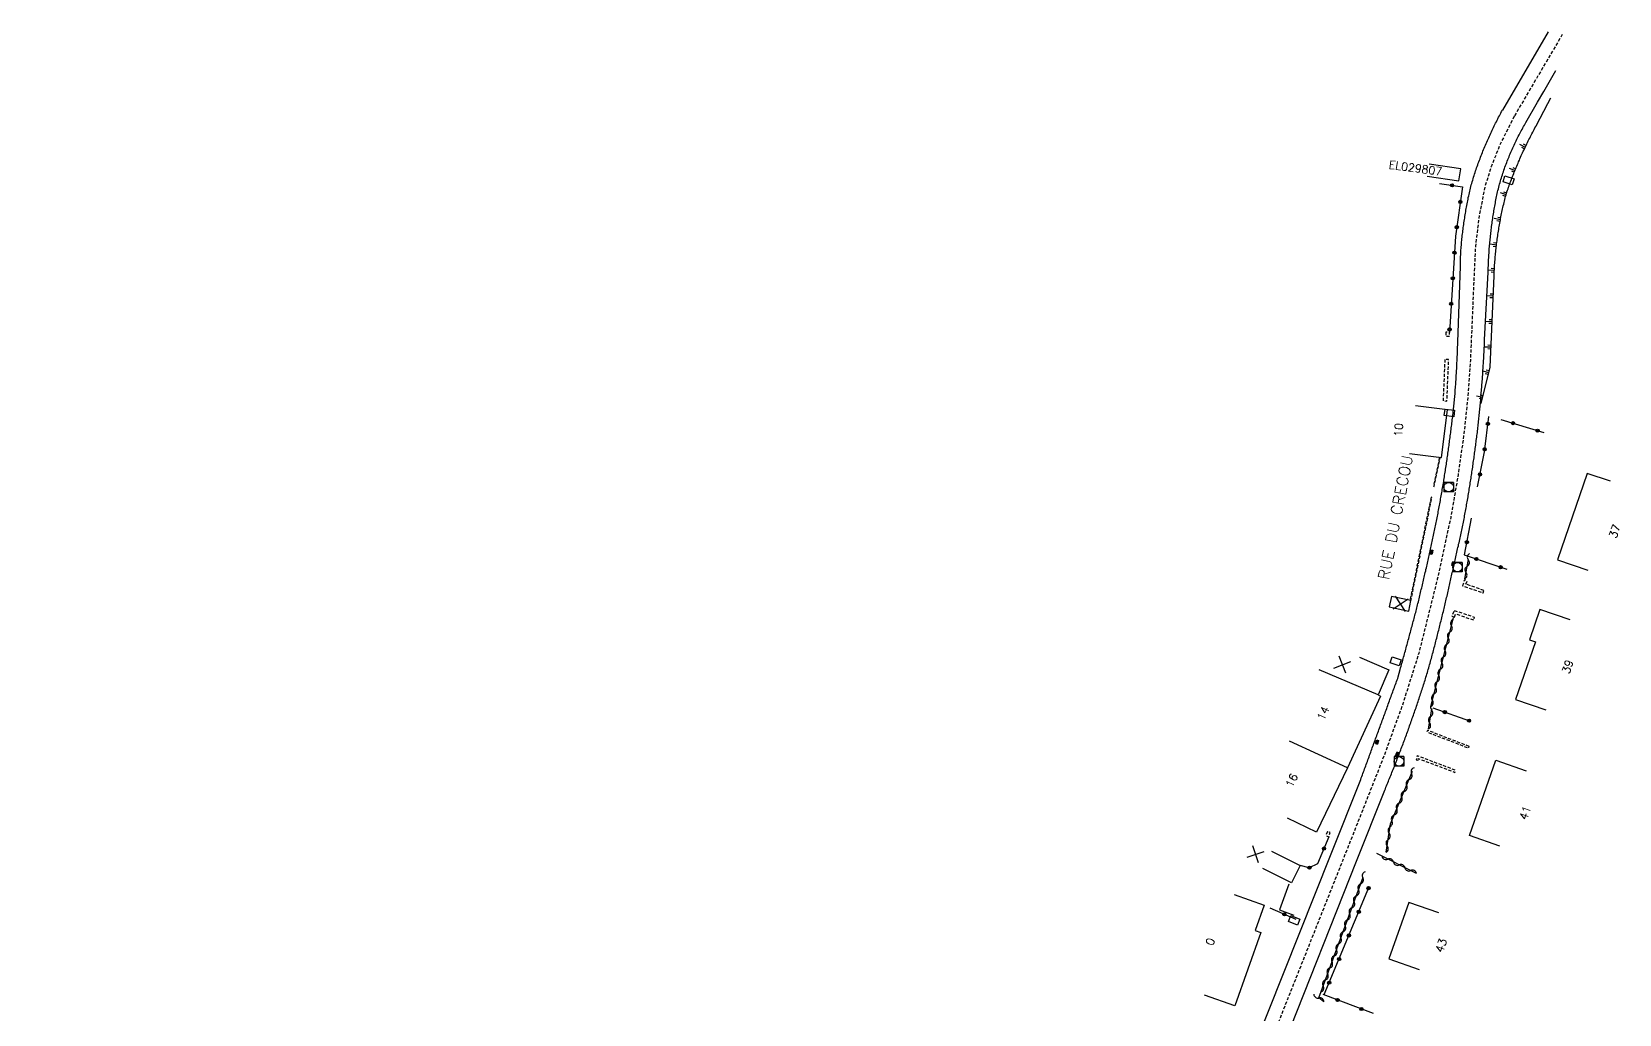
# Model space of a CAD drawing. Header units: millimetres. Extents: x 194000 to 194984, y 155000 to 155959.
# Drawn here: x 194308.5 to 194556.4, y 155580.1 to 155733.6 of the extents above; entities that cross this region are included whole.
import ezdxf
from ezdxf.enums import TextEntityAlignment as Align

# ---------------------------------------------------------------- set-up
doc = ezdxf.new("R2010")
doc.units = ezdxf.units.MM
doc.linetypes.add('DASHED', pattern=[0.75, 0.5, -0.25])
doc.layers.get('0').update_dxf_attribs({"linetype": 'CONTINUOUS'})
for name, color, linetype in [('W0001', 6, 'DASHED'), ('W0008', 7, 'CONTINUOUS'), ('W0100', 7, 'CONTINUOUS'), ('W0112', 1, 'DASHED'), ('W0211', 2, 'CONTINUOUS'), ('W0302', 3, 'CONTINUOUS'), ('W0310', 3, 'CONTINUOUS'), ('W0322', 7, 'CONTINUOUS'), ('W0400', 7, 'CONTINUOUS'), ('W0420', 7, 'CONTINUOUS'), ('W0984', 7, 'CONTINUOUS'), ('W0989', 7, 'CONTINUOUS'), ('W0991', 7, 'CONTINUOUS'), ('W1102', 7, 'CONTINUOUS'), ('W1471', 7, 'CONTINUOUS')]:
    doc.layers.add(name, color=color, linetype=linetype)
doc.styles.get("Standard").update_dxf_attribs({"font": 'romans.shx', "width": 0.85})

# ---------------------------------------------------------------- blocks, each defined once
blk = doc.blocks.new('T420')
for p, q in [((0.75, 0.75), (-0.75, 0.75)), ((-0.75, 0.75), (-0.75, -0.75)), ((0.75, 0.75), (0.75, -0.75)), ((0.75, -0.75), (-0.75, -0.75))]:
    blk.add_line(p, q)
blk.add_ellipse((0, 0), major_axis=(-0.53, 0.53), ratio=1, start_param=3.926991, end_param=10.210176)
blk = doc.blocks.new('T400')
for p, q in [((-0.15, 0.3), (0.15, 0.3)), ((-0.15, -0.25), (-0.15, 0.3)), ((-0.15, 0.15), (0.15, 0.15)), ((-0.15, 0), (0.15, 0)), ((0.15, 0.3), (0.15, -0.25)), ((-0.15, -0.15), (0.15, -0.15)), ((-0.15, -0.25), (-0.15, -0.3)), ((-0.15, -0.3), (0.15, -0.3)), ((0.15, -0.3), (0.15, -0.25))]:
    blk.add_line(p, q)
blk = doc.blocks.new('t322o')
at = {"color": 0, "linetype": 'Continuous'}
for radius in [0.25, 0.15]:
    blk.add_circle((0, 0), radius, dxfattribs=at)
blk = doc.blocks.new('t310o')
at = {"color": 0, "linetype": 'Continuous'}
for centre, start, end in [((-0.5, 0.38), 216.8699, 323.1304), ((0.5, -0.37), 36.8699, 143.1303)]:
    blk.add_arc(centre, 0.625, start, end, dxfattribs=at)
blk = doc.blocks.new('t211o')
at = {"color": 0, "linetype": 'Continuous'}
for p, q in [((-0.29, 0.5), (-0.29, 0)), ((0, 1), (0, 0)), ((0.29, 0.5), (0.29, 0))]:
    blk.add_line(p, q, dxfattribs=at)
blk = doc.blocks.new('t991o')
at = {"color": 0, "linetype": 'Continuous'}
for p, q in [((-1, 1), (1, -1)), ((-1, -1), (1, 1))]:
    blk.add_line(p, q, dxfattribs=at)
blk = doc.blocks.new('T1471')
at = {"color": 0, "linetype": 'Continuous', "flags": 128}
blk.add_lwpolyline([(-0.75, -0.5), (-0.75, 0.5), (0.75, 0.5), (0.75, -0.5), (-0.75, -0.5)], dxfattribs=at)

msp = doc.modelspace()

# ---------------------------------------------------------------- linework, layer by layer
at = {"layer": 'W0001'}
msp.add_lwpolyline([(194547.54, 155733.13), (194540.02, 155720.35)], dxfattribs=at)
at = {"layer": 'W0001', "flags": 128}
msp.add_lwpolyline([(194540.02, 155720.35), (194537.93, 155716.21), (194536.42, 155712.47), (194535.46, 155709.35), (194534.57, 155704.97), (194533.97, 155700.04), (194533.69, 155694.07), (194533.44, 155688.27), (194533.18, 155682.2), (194532.78, 155676.46), (194532.12, 155670.37), (194531.27, 155664.38), (194530.12, 155657.7), (194528.01, 155648.03), (194525.12, 155636.49), (194522.69, 155628.73), (194519.7, 155620.47), (194515.85, 155610.7), (194502.99, 155578.31), (194498.99, 155568.06), (194493.41, 155553.21), (194486.96, 155536.19), (194482.52, 155525.27), (194478.61, 155516.26), (194472.83, 155503.87), (194467.99, 155494.16), (194462, 155483.17), (194450.29, 155461.82), (194444.36, 155450.16), (194437.94, 155437.04), (194429.87, 155420.49), (194423.09, 155406.54), (194414.38, 155388.58), (194407.5, 155374.22), (194400.67, 155359.96), (194395.23, 155347.9), (194391.54, 155339.02), (194387.44, 155328.14), (194382.51, 155314.6), (194377.97, 155302.02), (194365.14, 155266.14), (194347.09, 155215.69), (194339.14, 155193.41), (194333.99, 155178.15), (194330.56, 155166.6), (194328.31, 155158.03), (194326.74, 155149.71), (194324.58, 155133.7), (194321.47, 155110.24), (194315.18, 155063.29), (194313.57, 155051.4), (194311.5, 155037.84), (194308.5, 155020.13), (194322.27, 155027.15), (194328.5, 155031.18), (194354.94, 155048.27), (194395.79, 155075.26), (194411.07, 155085.68), (194417.5, 155089.78), (194423.89, 155093.42)], dxfattribs=at)
at = {"layer": 'W0008'}
for points in [[(194545.31, 155733.56), (194538.19, 155721.3)], [(194544.63, 155724.24), (194546.51, 155727.48)], [(194541.86, 155719.39), (194543.67, 155722.55), (194544.63, 155724.24)]]:
    msp.add_lwpolyline(points, dxfattribs=at)
at = {"layer": 'W0008', "flags": 128}
for points in [[(194499.1, 155574.15), (194511.43, 155605.12), (194516.05, 155616.75), (194516.14, 155616.99), (194516.23, 155617.22), (194516.31, 155617.46), (194516.4, 155617.69), (194516.48, 155617.93), (194516.57, 155618.17), (194516.66, 155618.4), (194516.74, 155618.64), (194516.83, 155618.87), (194516.92, 155619.11), (194517, 155619.35), (194517.09, 155619.58), (194517.17, 155619.82), (194517.26, 155620.05), (194517.35, 155620.29), (194517.43, 155620.53), (194517.52, 155620.76), (194517.61, 155621), (194517.69, 155621.23), (194517.78, 155621.47), (194517.86, 155621.7), (194517.95, 155621.94), (194518.04, 155622.18), (194518.12, 155622.41), (194518.21, 155622.65), (194518.29, 155622.88), (194518.38, 155623.12), (194518.47, 155623.36), (194518.55, 155623.59), (194518.64, 155623.83), (194518.73, 155624.06), (194518.81, 155624.3), (194518.9, 155624.53), (194518.98, 155624.77), (194519.07, 155625.01), (194519.16, 155625.24), (194519.24, 155625.48), (194519.33, 155625.71), (194519.42, 155625.95), (194519.5, 155626.19), (194519.59, 155626.42), (194519.67, 155626.66), (194519.76, 155626.89), (194519.85, 155627.13), (194519.93, 155627.36), (194520.02, 155627.6), (194520.11, 155627.84), (194520.19, 155628.07), (194520.28, 155628.31), (194520.36, 155628.54), (194520.45, 155628.78), (194520.54, 155629.02), (194520.62, 155629.25), (194520.71, 155629.49), (194520.79, 155629.72), (194520.88, 155629.96), (194520.97, 155630.19), (194521.05, 155630.43), (194521.14, 155630.67), (194521.23, 155630.9), (194521.31, 155631.14), (194521.4, 155631.37), (194521.48, 155631.61), (194521.57, 155631.85), (194521.66, 155632.08), (194521.74, 155632.32), (194521.83, 155632.55), (194521.92, 155632.79), (194521.92, 155632.79), (194521.92, 155632.79), (194521.92, 155632.79), (194522.22, 155633.95), (194522.29, 155634.19), (194522.35, 155634.43), (194522.42, 155634.67), (194522.49, 155634.91), (194522.56, 155635.15), (194522.63, 155635.4), (194522.69, 155635.64), (194522.76, 155635.88), (194522.83, 155636.12), (194522.89, 155636.36), (194522.96, 155636.61), (194523.03, 155636.85), (194523.09, 155637.09), (194523.16, 155637.33), (194523.22, 155637.58), (194523.29, 155637.82), (194523.36, 155638.06), (194523.42, 155638.3), (194523.49, 155638.54), (194523.55, 155638.79), (194523.62, 155639.03), (194523.68, 155639.27), (194523.75, 155639.51), (194523.81, 155639.76), (194523.88, 155640), (194523.94, 155640.24), (194524.01, 155640.48), (194524.07, 155640.73), (194524.14, 155640.97), (194524.21, 155641.21), (194524.27, 155641.45), (194524.33, 155641.68), (194524.39, 155641.92), (194524.46, 155642.15), (194524.52, 155642.38), (194524.58, 155642.62), (194524.64, 155642.86), (194524.7, 155643.09), (194524.76, 155643.33), (194524.82, 155643.56), (194524.88, 155643.8), (194524.94, 155644.03), (194525, 155644.27), (194525.06, 155644.51), (194525.11, 155644.75), (194525.17, 155644.99), (194525.23, 155645.23), (194525.29, 155645.47), (194525.35, 155645.72), (194525.41, 155645.96), (194525.46, 155646.2), (194525.52, 155646.44), (194525.58, 155646.68), (194525.64, 155646.92), (194525.69, 155647.16), (194525.75, 155647.4), (194525.81, 155647.65), (194525.86, 155647.89), (194525.92, 155648.13), (194525.98, 155648.37), (194526.03, 155648.61), (194526.09, 155648.85), (194526.14, 155649.1), (194526.2, 155649.34), (194526.25, 155649.58), (194526.31, 155649.82), (194526.36, 155650.06), (194526.42, 155650.3), (194526.47, 155650.55), (194526.53, 155650.79), (194526.58, 155651.03), (194526.64, 155651.27), (194526.69, 155651.52), (194526.74, 155651.76), (194526.8, 155652), (194526.85, 155652.24), (194526.9, 155652.48), (194526.95, 155652.73), (194527.01, 155652.97), (194527.06, 155653.21), (194527.11, 155653.46), (194527.16, 155653.7), (194527.22, 155653.95), (194527.27, 155654.19), (194527.32, 155654.44), (194527.37, 155654.68), (194527.42, 155654.93), (194527.48, 155655.17), (194527.53, 155655.42), (194527.58, 155655.66), (194527.63, 155655.91), (194527.68, 155656.15), (194527.73, 155656.4), (194527.78, 155656.64), (194527.83, 155656.89), (194527.88, 155657.13), (194527.93, 155657.38), (194527.98, 155657.62), (194528.03, 155657.87), (194528.08, 155658.11), (194528.13, 155658.36), (194528.17, 155658.6), (194528.22, 155658.85), (194528.27, 155659.1), (194528.32, 155659.34), (194528.36, 155659.59), (194528.41, 155659.83), (194528.45, 155660.08), (194528.5, 155660.33), (194528.54, 155660.57), (194528.59, 155660.82), (194528.63, 155661.06), (194528.68, 155661.31), (194528.72, 155661.56), (194528.76, 155661.8), (194528.8, 155662.05), (194528.85, 155662.3), (194528.89, 155662.54), (194528.93, 155662.79), (194528.97, 155663.03), (194529.01, 155663.28), (194529.05, 155663.53), (194529.09, 155663.77), (194529.13, 155664.02), (194529.16, 155664.27), (194529.2, 155664.51), (194529.24, 155664.76), (194529.28, 155665), (194529.32, 155665.25), (194529.35, 155665.5), (194529.39, 155665.74), (194529.43, 155665.99), (194529.46, 155666.24), (194529.5, 155666.48), (194529.53, 155666.73), (194529.57, 155666.98), (194529.61, 155667.22), (194529.64, 155667.47), (194529.68, 155667.72), (194529.71, 155667.97), (194529.74, 155668.21), (194529.78, 155668.46), (194529.81, 155668.71), (194529.85, 155668.95), (194529.88, 155669.2), (194529.91, 155669.45), (194529.94, 155669.7), (194529.98, 155669.94), (194530.01, 155670.19), (194530.04, 155670.44), (194530.07, 155670.68), (194530.11, 155670.93), (194530.14, 155671.18), (194530.17, 155671.43), (194530.2, 155671.67), (194530.23, 155671.92), (194530.27, 155672.17), (194530.3, 155672.42), (194530.33, 155672.67), (194530.36, 155672.92), (194530.39, 155673.17), (194530.42, 155673.42), (194530.45, 155673.68), (194530.48, 155673.93), (194530.51, 155674.18), (194530.54, 155674.43), (194530.56, 155674.68), (194530.59, 155674.94), (194530.62, 155675.19), (194530.64, 155675.44), (194530.67, 155675.69), (194530.69, 155675.95), (194530.71, 155676.2), (194530.74, 155676.45), (194530.76, 155676.7), (194530.78, 155676.95), (194530.8, 155677.2), (194530.82, 155677.44), (194530.83, 155677.69), (194530.85, 155677.93), (194530.87, 155678.18), (194530.89, 155678.42), (194530.9, 155678.67), (194530.92, 155678.92), (194530.94, 155679.16), (194530.95, 155679.41), (194530.97, 155679.65), (194530.98, 155679.9), (194531, 155680.15), (194531.01, 155680.39), (194531.03, 155680.64), (194531.04, 155680.89), (194531.05, 155681.13), (194531.07, 155681.38), (194531.08, 155681.62), (194531.09, 155681.87), (194531.1, 155682.12), (194531.12, 155682.36), (194531.13, 155682.61), (194531.14, 155682.85), (194531.15, 155683.1), (194531.16, 155683.35), (194531.17, 155683.59), (194531.18, 155683.84), (194531.18, 155684.09), (194531.19, 155684.33), (194531.2, 155684.58), (194531.21, 155684.83), (194531.22, 155685.07), (194531.62, 155696.96), (194531.62, 155697.21), (194531.63, 155697.46), (194531.63, 155697.71), (194531.64, 155697.96), (194531.65, 155698.22), (194531.66, 155698.47), (194531.67, 155698.72), (194531.68, 155698.97), (194531.69, 155699.22), (194531.71, 155699.47), (194531.73, 155699.72), (194531.75, 155699.97), (194531.77, 155700.22), (194531.79, 155700.47), (194531.81, 155700.72), (194531.84, 155700.97), (194531.87, 155701.22), (194531.89, 155701.47), (194531.92, 155701.72), (194531.95, 155701.97), (194531.98, 155702.22), (194532.02, 155702.47), (194532.05, 155702.72), (194532.08, 155702.96), (194532.11, 155703.21), (194532.15, 155703.46), (194532.18, 155703.71), (194532.22, 155703.96), (194532.25, 155704.21), (194532.29, 155704.45), (194532.33, 155704.7), (194532.37, 155704.95), (194532.4, 155705.2), (194532.45, 155705.44), (194532.49, 155705.69), (194532.53, 155705.94), (194532.57, 155706.18), (194532.62, 155706.43), (194532.67, 155706.68), (194532.71, 155706.92), (194532.76, 155707.17), (194532.81, 155707.41), (194532.86, 155707.66), (194532.92, 155707.9), (194532.97, 155708.15), (194533.03, 155708.39), (194533.08, 155708.64), (194533.14, 155708.88), (194533.2, 155709.13), (194533.27, 155709.37), (194533.33, 155709.62), (194533.4, 155709.86), (194533.47, 155710.11), (194533.54, 155710.35), (194533.61, 155710.6), (194533.68, 155710.84), (194533.76, 155711.09), (194533.84, 155711.33), (194533.91, 155711.57), (194534, 155711.81), (194534.08, 155712.05), (194534.16, 155712.29), (194534.25, 155712.53), (194534.33, 155712.77), (194534.42, 155713.01), (194534.51, 155713.25), (194534.6, 155713.49), (194534.69, 155713.73), (194534.78, 155713.97), (194534.87, 155714.2), (194534.96, 155714.44), (194535.06, 155714.68), (194535.15, 155714.92), (194535.25, 155715.15), (194535.35, 155715.39), (194535.44, 155715.62), (194535.54, 155715.85), (194535.64, 155716.09), (194535.74, 155716.32), (194535.84, 155716.55), (194535.94, 155716.78), (194536.04, 155717.01), (194536.15, 155717.24), (194536.25, 155717.47), (194536.36, 155717.7), (194536.47, 155717.93), (194536.57, 155718.16), (194536.68, 155718.38), (194536.79, 155718.61), (194536.9, 155718.84), (194537.01, 155719.06), (194537.13, 155719.29), (194537.24, 155719.51), (194537.35, 155719.74), (194537.47, 155719.96), (194537.59, 155720.19), (194537.71, 155720.41), (194537.82, 155720.63), (194537.94, 155720.85), (194538.06, 155721.08), (194538.19, 155721.3)], [(194504.09, 155575.47), (194515.39, 155604), (194519.8, 155615.08), (194519.9, 155615.31), (194519.99, 155615.54), (194520.09, 155615.77), (194520.19, 155616), (194520.28, 155616.24), (194520.38, 155616.47), (194520.47, 155616.7), (194520.57, 155616.93), (194520.66, 155617.17), (194520.75, 155617.4), (194520.85, 155617.63), (194520.94, 155617.86), (194521.03, 155618.1), (194521.13, 155618.33), (194521.22, 155618.56), (194521.31, 155618.8), (194521.4, 155619.03), (194521.49, 155619.26), (194521.59, 155619.5), (194521.68, 155619.73), (194521.77, 155619.96), (194521.86, 155620.2), (194521.95, 155620.43), (194522.04, 155620.67), (194522.13, 155620.9), (194522.22, 155621.13), (194522.31, 155621.37), (194522.39, 155621.6), (194522.48, 155621.84), (194522.57, 155622.07), (194522.66, 155622.31), (194522.75, 155622.54), (194522.83, 155622.78), (194522.92, 155623.01), (194523.01, 155623.25), (194523.09, 155623.48), (194523.18, 155623.72), (194523.27, 155623.95), (194523.35, 155624.19), (194523.44, 155624.42), (194523.52, 155624.66), (194523.61, 155624.9), (194523.69, 155625.13), (194523.78, 155625.37), (194523.86, 155625.6), (194523.95, 155625.84), (194524.03, 155626.08), (194524.11, 155626.31), (194524.19, 155626.55), (194524.28, 155626.79), (194524.36, 155627.02), (194524.44, 155627.26), (194524.52, 155627.5), (194524.61, 155627.73), (194524.69, 155627.97), (194524.77, 155628.21), (194524.85, 155628.45), (194524.93, 155628.68), (194525.01, 155628.92), (194525.09, 155629.16), (194525.17, 155629.4), (194525.25, 155629.64), (194525.33, 155629.87), (194525.41, 155630.11), (194525.48, 155630.35), (194525.56, 155630.59), (194525.64, 155630.83), (194525.72, 155631.06), (194525.79, 155631.3), (194525.87, 155631.54), (194525.95, 155631.78), (194526.03, 155632.02), (194526.1, 155632.26), (194526.18, 155632.5), (194526.25, 155632.74), (194526.33, 155632.99), (194526.4, 155633.23), (194526.47, 155633.47), (194526.54, 155633.71), (194526.61, 155633.96), (194526.68, 155634.2), (194526.75, 155634.44), (194526.82, 155634.69), (194526.89, 155634.93), (194526.96, 155635.17), (194527.03, 155635.42), (194527.09, 155635.66), (194527.16, 155635.9), (194527.22, 155636.15), (194527.29, 155636.39), (194527.35, 155636.64), (194527.42, 155636.88), (194527.48, 155637.13), (194527.55, 155637.37), (194527.61, 155637.62), (194527.67, 155637.86), (194527.73, 155638.1), (194527.8, 155638.35), (194527.86, 155638.59), (194527.92, 155638.84), (194527.98, 155639.08), (194528.05, 155639.33), (194528.11, 155639.58), (194528.17, 155639.82), (194528.23, 155640.07), (194528.29, 155640.31), (194528.36, 155640.56), (194528.42, 155640.8), (194528.48, 155641.04), (194528.54, 155641.28), (194528.6, 155641.53), (194528.66, 155641.77), (194528.72, 155642.01), (194528.78, 155642.25), (194528.84, 155642.5), (194528.9, 155642.74), (194528.96, 155642.98), (194529.01, 155643.23), (194529.07, 155643.47), (194529.13, 155643.71), (194529.19, 155643.95), (194529.25, 155644.2), (194529.3, 155644.44), (194529.36, 155644.68), (194529.42, 155644.93), (194529.47, 155645.17), (194529.53, 155645.41), (194529.59, 155645.66), (194529.64, 155645.9), (194529.7, 155646.15), (194529.76, 155646.39), (194529.81, 155646.63), (194529.87, 155646.88), (194529.92, 155647.12), (194529.98, 155647.36), (194530.03, 155647.61), (194530.09, 155647.85), (194530.14, 155648.1), (194530.2, 155648.34), (194530.25, 155648.58), (194530.31, 155648.83), (194530.36, 155649.07), (194530.42, 155649.31), (194530.47, 155649.56), (194530.53, 155649.8), (194530.58, 155650.05), (194530.64, 155650.29), (194530.69, 155650.53), (194530.75, 155650.78), (194530.8, 155651.03), (194530.86, 155651.27), (194530.91, 155651.52), (194530.97, 155651.77), (194531.02, 155652.01), (194531.08, 155652.26), (194531.13, 155652.51), (194531.19, 155652.76), (194531.24, 155653), (194531.3, 155653.25), (194531.35, 155653.5), (194531.41, 155653.74), (194531.46, 155653.99), (194531.52, 155654.24), (194531.57, 155654.48), (194531.62, 155654.73), (194531.68, 155654.98), (194531.73, 155655.23), (194531.78, 155655.47), (194531.83, 155655.72), (194531.89, 155655.97), (194531.94, 155656.22), (194531.99, 155656.46), (194532.04, 155656.71), (194532.09, 155656.96), (194532.14, 155657.21), (194532.19, 155657.46), (194532.24, 155657.7), (194532.28, 155657.95), (194532.33, 155658.2), (194532.38, 155658.45), (194532.42, 155658.69), (194532.47, 155658.94), (194532.51, 155659.18), (194532.55, 155659.42), (194532.6, 155659.67), (194532.64, 155659.91), (194532.68, 155660.15), (194532.72, 155660.4), (194532.77, 155660.64), (194532.81, 155660.89), (194532.85, 155661.13), (194532.89, 155661.37), (194532.93, 155661.62), (194532.97, 155661.86), (194533.01, 155662.11), (194533.05, 155662.35), (194533.09, 155662.59), (194533.13, 155662.84), (194533.17, 155663.08), (194533.21, 155663.33), (194533.24, 155663.57), (194533.28, 155663.82), (194533.32, 155664.06), (194533.36, 155664.31), (194533.39, 155664.55), (194533.43, 155664.79), (194533.47, 155665.04), (194533.5, 155665.28), (194533.54, 155665.53), (194533.57, 155665.77), (194533.61, 155666.02), (194533.64, 155666.26), (194533.68, 155666.51), (194533.71, 155666.75), (194533.75, 155667), (194533.78, 155667.24), (194533.82, 155667.49), (194533.85, 155667.73), (194533.88, 155667.98), (194533.92, 155668.22), (194533.95, 155668.47), (194533.98, 155668.72), (194534.02, 155668.97), (194534.05, 155669.22), (194534.08, 155669.47), (194534.11, 155669.72), (194534.15, 155669.97), (194534.18, 155670.22), (194534.21, 155670.47), (194534.24, 155670.72), (194534.27, 155670.97), (194534.3, 155671.22), (194534.33, 155671.47), (194534.36, 155671.72), (194534.38, 155671.97), (194534.41, 155672.23), (194534.44, 155672.48), (194534.47, 155672.73), (194534.49, 155672.98), (194534.52, 155673.23), (194534.55, 155673.48), (194534.57, 155673.73), (194534.6, 155673.98), (194534.62, 155674.23), (194534.65, 155674.48), (194534.67, 155674.73), (194534.7, 155674.98), (194534.72, 155675.23), (194534.74, 155675.48), (194534.77, 155675.73), (194534.79, 155675.98), (194534.81, 155676.23), (194534.83, 155676.48), (194534.85, 155676.73), (194534.87, 155676.98), (194534.89, 155677.22), (194534.91, 155677.47), (194534.93, 155677.72), (194534.95, 155677.97), (194534.97, 155678.22), (194534.99, 155678.47), (194535.01, 155678.72), (194535.03, 155678.96), (194535.05, 155679.21), (194535.07, 155679.46), (194535.08, 155679.71), (194535.1, 155679.96), (194535.12, 155680.21), (194535.14, 155680.46), (194535.15, 155680.71), (194535.17, 155680.95), (194535.18, 155681.2), (194535.2, 155681.45), (194535.22, 155681.7), (194535.23, 155681.95), (194535.25, 155682.2), (194535.26, 155682.45), (194535.28, 155682.7), (194535.29, 155682.95), (194535.3, 155683.2), (194535.32, 155683.44), (194535.33, 155683.69), (194535.34, 155683.94), (194535.36, 155684.19), (194535.37, 155684.44), (194535.38, 155684.69), (194535.39, 155684.94), (194535.4, 155685.19), (194535.41, 155685.44), (194535.96, 155695.99), (194535.96, 155696.24), (194535.97, 155696.49), (194535.98, 155696.73), (194535.99, 155696.98), (194536, 155697.23), (194536.01, 155697.48), (194536.02, 155697.73), (194536.03, 155697.97), (194536.04, 155698.22), (194536.06, 155698.47), (194536.07, 155698.71), (194536.09, 155698.96), (194536.11, 155699.21), (194536.12, 155699.46), (194536.14, 155699.7), (194536.16, 155699.95), (194536.18, 155700.2), (194536.2, 155700.44), (194536.23, 155700.69), (194536.25, 155700.93), (194536.27, 155701.18), (194536.3, 155701.43), (194536.32, 155701.67), (194536.35, 155701.92), (194536.38, 155702.16), (194536.41, 155702.41), (194536.44, 155702.66), (194536.47, 155702.9), (194536.5, 155703.15), (194536.53, 155703.39), (194536.56, 155703.64), (194536.6, 155703.88), (194536.63, 155704.13), (194536.67, 155704.37), (194536.71, 155704.62), (194536.74, 155704.86), (194536.78, 155705.11), (194536.82, 155705.35), (194536.86, 155705.6), (194536.9, 155705.84), (194536.95, 155706.08), (194536.99, 155706.33), (194537.03, 155706.57), (194537.08, 155706.82), (194537.13, 155707.06), (194537.17, 155707.3), (194537.22, 155707.55), (194537.27, 155707.8), (194537.33, 155708.05), (194537.38, 155708.29), (194537.44, 155708.54), (194537.49, 155708.78), (194537.55, 155709.03), (194537.62, 155709.27), (194537.68, 155709.52), (194537.75, 155709.76), (194537.81, 155710), (194537.88, 155710.25), (194537.95, 155710.49), (194538.03, 155710.73), (194538.1, 155710.97), (194538.18, 155711.21), (194538.25, 155711.45), (194538.33, 155711.69), (194538.42, 155711.93), (194538.5, 155712.17), (194538.58, 155712.4), (194538.67, 155712.64), (194538.76, 155712.88), (194538.85, 155713.11), (194538.94, 155713.35), (194539.03, 155713.58), (194539.12, 155713.81), (194539.22, 155714.04), (194539.31, 155714.27), (194539.41, 155714.5), (194539.51, 155714.73), (194539.61, 155714.96), (194539.71, 155715.18), (194539.81, 155715.41), (194539.91, 155715.64), (194540.02, 155715.86), (194540.12, 155716.09), (194540.23, 155716.31), (194540.34, 155716.54), (194540.45, 155716.76), (194540.56, 155716.98), (194540.67, 155717.21), (194540.78, 155717.43), (194540.9, 155717.65), (194541.01, 155717.87), (194541.13, 155718.09), (194541.25, 155718.31), (194541.37, 155718.53), (194541.49, 155718.74), (194541.61, 155718.96), (194541.74, 155719.18), (194541.86, 155719.39)]]:
    msp.add_lwpolyline(points, dxfattribs=at)
at = {"layer": 'W0100', "flags": 128}
for points in [[(194526.45, 155711.02), (194531.39, 155710.26), (194531.68, 155712.13), (194526.74, 155712.89)], [(194523.69, 155667.69), (194528.66, 155667.07), (194529.59, 155674.52), (194524.63, 155675.14)], [(194555.08, 155663.34), (194551.43, 155664.57), (194546.77, 155651.08), (194551.5, 155649.45)], [(194548.76, 155641.69), (194544.03, 155643.31), (194542.41, 155638.58), (194543.37, 155638.25), (194540.24, 155629.26), (194544.96, 155627.62)], [(194515.86, 155635.86), (194520.46, 155633.9), (194518.78, 155629.96), (194519.13, 155629.79), (194514.01, 155618.58), (194509.13, 155608.52), (194504.63, 155610.7)], [(194537.76, 155606.33), (194533.05, 155607.99), (194537.18, 155619.75), (194541.9, 155618.09)], [(194502.11, 155605.54), (194506.6, 155603.33), (194505.26, 155600.62), (194500.78, 155602.83)], [(194496.28, 155598.81), (194500.99, 155597.14), (194499.57, 155593.17), (194500.44, 155592.86), (194496.37, 155581.4), (194491.66, 155583.08)], [(194528.28, 155595.9), (194523.56, 155597.56), (194520.47, 155588.72), (194525.19, 155587.07)]]:
    msp.add_lwpolyline(points, dxfattribs=at)
msp.add_lwpolyline([(194523.55, 155643.05), (194523.89, 155644.69), (194520.85, 155645.32), (194520.5, 155643.72)], close=True, dxfattribs=at)
at = {"layer": 'W0112', "flags": 128}
for points in [[(194529.33, 155686.64), (194529.36, 155685.98), (194529.94, 155686.01), (194529.91, 155686.67)], [(194529.19, 155682.38), (194528.92, 155675.89), (194529.52, 155675.87), (194529.79, 155682.36)], [(194528.33, 155667.03), (194527.42, 155662.55), (194527.54, 155662.53), (194528.45, 155667)], [(194527.04, 155660.85), (194523.75, 155644.72), (194523.89, 155644.69), (194527.18, 155660.82)], [(194535.3, 155646.29), (194532.48, 155647.27), (194532.67, 155647.8), (194532.28, 155647.93), (194531.96, 155647.02), (194535.16, 155645.9)], [(194530.69, 155642.1), (194530.88, 155642.62), (194533.71, 155641.67), (194533.84, 155642.07), (194530.63, 155643.14), (194530.3, 155642.25)], [(194533, 155621.91), (194526.49, 155624.42), (194526.39, 155624.18), (194532.91, 155621.67)], [(194525.01, 155619.73), (194525.1, 155620.01), (194530.76, 155617.87), (194530.88, 155618.19), (194524.89, 155620.45), (194524.69, 155619.83)], [(194510.85, 155608.61), (194510.62, 155607.98), (194511.07, 155607.81), (194511.3, 155608.45)]]:
    msp.add_lwpolyline(points, close=True, dxfattribs=at)
at = {"layer": 'W0211'}
msp.add_lwpolyline([(194543.45, 155718.87), (194545.26, 155722.37), (194545.75, 155723.24)], dxfattribs=at)
at = {"layer": 'W0211', "flags": 128}
msp.add_lwpolyline([(194534.87, 155675.49), (194536.27, 155681.14), (194536.88, 155695.41), (194536.89, 155695.66), (194536.9, 155695.91), (194536.91, 155696.17), (194536.93, 155696.42), (194536.94, 155696.67), (194536.95, 155696.92), (194536.97, 155697.17), (194536.99, 155697.42), (194537.01, 155697.67), (194537.03, 155697.92), (194537.05, 155698.18), (194537.07, 155698.43), (194537.09, 155698.68), (194537.11, 155698.93), (194537.14, 155699.18), (194537.16, 155699.43), (194537.19, 155699.68), (194537.22, 155699.93), (194537.25, 155700.18), (194537.28, 155700.43), (194537.31, 155700.68), (194537.34, 155700.92), (194537.38, 155701.17), (194537.41, 155701.42), (194537.45, 155701.67), (194537.48, 155701.92), (194537.52, 155702.17), (194537.56, 155702.42), (194537.6, 155702.66), (194537.64, 155702.91), (194537.68, 155703.16), (194537.72, 155703.41), (194537.77, 155703.66), (194537.81, 155703.9), (194537.86, 155704.15), (194537.9, 155704.4), (194537.95, 155704.64), (194538, 155704.89), (194538.05, 155705.14), (194538.1, 155705.38), (194538.16, 155705.63), (194538.21, 155705.88), (194538.26, 155706.12), (194538.32, 155706.37), (194538.38, 155706.61), (194538.44, 155706.86), (194538.49, 155707.11), (194538.55, 155707.35), (194538.62, 155707.59), (194538.69, 155707.84), (194538.76, 155708.08), (194538.83, 155708.32), (194538.9, 155708.56), (194538.98, 155708.8), (194539.06, 155709.04), (194539.14, 155709.28), (194539.22, 155709.51), (194539.31, 155709.75), (194539.4, 155709.99), (194539.49, 155710.22), (194539.58, 155710.46), (194539.67, 155710.69), (194539.76, 155710.93), (194539.85, 155711.16), (194539.95, 155711.39), (194540.04, 155711.63), (194540.14, 155711.86), (194540.23, 155712.09), (194540.33, 155712.33), (194540.43, 155712.56), (194540.52, 155712.8), (194540.62, 155713.03), (194540.72, 155713.26), (194540.83, 155713.5), (194540.93, 155713.73), (194541.03, 155713.96), (194541.13, 155714.2), (194541.24, 155714.43), (194541.34, 155714.66), (194541.45, 155714.89), (194541.56, 155715.12), (194541.67, 155715.35), (194541.78, 155715.58), (194541.89, 155715.81), (194542, 155716.04), (194542.11, 155716.27), (194542.22, 155716.5), (194542.33, 155716.72), (194542.45, 155716.95), (194542.56, 155717.18), (194542.68, 155717.4), (194542.79, 155717.63), (194542.91, 155717.86), (194543.03, 155718.08), (194543.15, 155718.31), (194543.27, 155718.53), (194543.39, 155718.75), (194543.51, 155718.98)], dxfattribs=at)
at = {"layer": 'W0302', "flags": 128}
msp.add_lwpolyline([(194504.84, 155600.38), (194503.38, 155596.37), (194505.61, 155595.57)], dxfattribs=at)
at = {"layer": 'W0310', "flags": 128}
for points in [[(194532.32, 155648.1), (194532.88, 155651.14)], [(194527.02, 155628.17), (194530.55, 155642.02)], [(194526.64, 155624.64), (194527.17, 155627.8)], [(194520.04, 155605.38), (194520.73, 155609.83), (194524.15, 155618.04)], [(194524.75, 155602.07), (194518.56, 155605.17)], [(194510.32, 155582.01), (194509.52, 155582.63), (194516.44, 155601.51)]]:
    msp.add_lwpolyline(points, dxfattribs=at)
at = {"layer": 'W0322', "flags": 128}
for points in [[(194528.34, 155709.87), (194531.94, 155709.31), (194530.85, 155701.63), (194529.9, 155686.57)], [(194534.29, 155662.45), (194535.37, 155667.93), (194536.06, 155673.45)], [(194537.92, 155672.99), (194544.63, 155670.96)], [(194532.25, 155651.87), (194533.37, 155657.55)], [(194532.22, 155651.84), (194538.85, 155649.59)], [(194527.31, 155627.95), (194533.22, 155625.85)], [(194511.07, 155607.81), (194509.33, 155603.57), (194508.01, 155602.97), (194506.6, 155603.34)], [(194510.37, 155583.17), (194517.32, 155599.87)], [(194505.97, 155594.89), (194501.91, 155596.66)], [(194518.05, 155580.19), (194510.17, 155583.17)]]:
    msp.add_lwpolyline(points, dxfattribs=at)
at = {"layer": 'W1102', "flags": 128}
for points in [[(194518.78, 155629.96), (194509.59, 155633.89)], [(194514.01, 155618.58), (194504.91, 155622.73)]]:
    msp.add_lwpolyline(points, dxfattribs=at)

# ---------------------------------------------------------------- block references
at = {"layer": 'W0211'}
for p, rotation in [((194541.76, 155715.55), 64.63225127629431), ((194540.15, 155711.89), 67.62807392311097), ((194538.77, 155708.14), 73.2948095143885), ((194537.88, 155704.24), 79.19949008784991), ((194537.26, 155700.29), 83.1270258482988), ((194536.92, 155696.31), 87.045363775834), ((194536.75, 155692.31), 87.55609788199243), ((194536.58, 155688.31), 87.55609788199243), ((194536.41, 155684.32), 87.55609788199243), ((194536.07, 155680.34), 76.06004555683819), ((194535.11, 155676.46), 76.06004555683819)]:
    msp.add_blockref('t211o', p, dxfattribs=dict(at, rotation=rotation))
at = {"layer": 'W0310'}
for p, rotation in [((194532.87, 155651.05), 79.4659993944087), ((194532.5, 155649.08), 79.4659993944087), ((194529.73, 155638.83), 75.69965383867566), ((194530.23, 155640.77), 75.69965383867566), ((194529.24, 155636.89), 75.69965383867566), ((194528.75, 155634.95), 75.69965383867566), ((194528.25, 155633.01), 75.69965383867566), ((194527.26, 155629.14), 75.69965383867566), ((194527.76, 155631.08), 75.69965383867566), ((194527.14, 155627.6), 80.49635671083875), ((194526.81, 155625.62), 80.49635671083875), ((194524, 155617.67), 67.31699815247138), ((194522.46, 155613.98), 67.31699815247138), ((194523.23, 155615.82), 67.31699815247138), ((194521.69, 155612.13), 67.31699815247138), ((194520.92, 155610.29), 67.31699815247138), ((194520.19, 155606.37), 81.21351700804077), ((194520.5, 155608.34), 81.21351700804077), ((194520.28, 155604.31), 153.455774214627), ((194522.07, 155603.41), 153.455774214627), ((194523.86, 155602.52), 153.455774214627), ((194515.71, 155599.52), 69.87485815408614), ((194516.39, 155601.4), 69.87485815408614), ((194515.02, 155597.64), 69.87485815408614), ((194514.33, 155595.76), 69.87485815408614), ((194512.95, 155592.01), 69.87485815408614), ((194513.64, 155593.89), 69.87485815408614), ((194512.27, 155590.13), 69.87485815408614), ((194511.58, 155588.25), 69.87485815408614), ((194510.2, 155584.5), 69.87485815408614), ((194510.89, 155586.37), 69.87485815408614), ((194509.53, 155582.62), 141.9200604956127)]:
    msp.add_blockref('t310o', p, dxfattribs=dict(at, rotation=rotation))
at = {"layer": 'W0322'}
for p, rotation in [((194530.32, 155709.56), 351.2925986591532), ((194531.61, 155706.98), 261.9177591843674), ((194531.05, 155703.02), 261.9177591843674), ((194530.69, 155699.04), 266.3929975380972), ((194530.43, 155695.04), 266.3929975380972), ((194530.18, 155691.05), 266.3929975380972), ((194529.93, 155687.06), 266.3929975380972), ((194535.92, 155672.31), 82.87223770667273), ((194539.83, 155672.41), 343.2305519695498), ((194543.66, 155671.25), 343.2305519695498), ((194535.42, 155668.34), 82.87223770667273), ((194534.68, 155664.41), 78.88923800198309), ((194532.64, 155653.83), 78.78032791700943), ((194534.12, 155651.19), 341.2537840253198), ((194537.91, 155649.91), 341.2537840253198), ((194529.2, 155627.28), 340.4600205276003), ((194532.97, 155625.94), 340.4600205276003), ((194510.31, 155605.96), 247.686075453858), ((194508.04, 155602.99), 204.1961679553293), ((194517.28, 155599.79), 67.42747728124391), ((194504.13, 155595.69), 156.5144184635061), ((194515.75, 155596.09), 67.42747728124391), ((194514.21, 155592.4), 67.42747728124391), ((194512.68, 155588.71), 67.42747728124391), ((194511.14, 155585.01), 67.42747728124391), ((194512.44, 155582.31), 159.272583031685), ((194516.18, 155580.9), 159.272583031685)]:
    msp.add_blockref('t322o', p, dxfattribs=dict(at, rotation=rotation))
at = {"layer": 'W0400'}
for p, rotation in [((194527.1, 155652.29), 347.7096093508743), ((194530.48, 155650.43), 167.4018508694748), ((194518.59, 155622.6), 339.1444354683405), ((194518.61, 155622.58), 339.144435470897), ((194521.74, 155620.69), 158.9841552983263)]:
    msp.add_blockref('T400', p, dxfattribs=dict(at, rotation=rotation))
at = {"layer": 'W0420'}
for p in [(194529.79, 155662.42), (194531.17, 155649.92), (194522.04, 155619.57)]:
    msp.add_blockref('T420', p, dxfattribs=at)
at = {"layer": 'W0991'}
for p, rotation in [((194522.28, 155644.19), 78.26507624147975), ((194513.19, 155634.68), 66.88545159661813), ((194499.65, 155605.07), 63.76442114677646)]:
    msp.add_blockref('t991o', p, dxfattribs=dict(at, rotation=rotation))
at = {"layer": 'W1471'}
for p, rotation in [((194539.15, 155710.34), 162.4130388938044), ((194529.91, 155674.01), 353.4666296306243), ((194521.52, 155635.22), 342.2356219301629), ((194505.66, 155594.75), 338.2879035452322)]:
    msp.add_blockref('T1471', p, dxfattribs=dict(at, rotation=rotation))

# ---------------------------------------------------------------- texts
at = {"layer": 'W0984'}
msp.add_text('EL029807', height=1.25, rotation=352.3474, dxfattribs=at).set_placement((194524.62, 155712.26), align=Align.MIDDLE)
at = {"layer": 'W0989'}
msp.add_text('RUE DU CRECOU', height=1.75, rotation=78.92, dxfattribs=at).set_placement((194521.48, 155657.68), align=Align.MIDDLE)
at = {"layer": 'W0991'}
for s, rotation, p in [('10', 85.664, (194521.96, 155671.36)), ('37', 70.9463, (194555.72, 155655.54)), ('39', 71.1306, (194548.37, 155634.37)), ('14', 65.4757, (194510.2, 155627.09)), ('16', 64.1253, (194505.27, 155616.6)), ('41', 70.631, (194541.72, 155611.55)), ('0', 70.0383, (194492.56, 155591.42)), ('43', 70.7041, (194528.62, 155590.83))]:
    msp.add_text(s, height=1.25, rotation=rotation, dxfattribs=at).set_placement(p, align=Align.MIDDLE)

doc.saveas('drawing.dxf')
